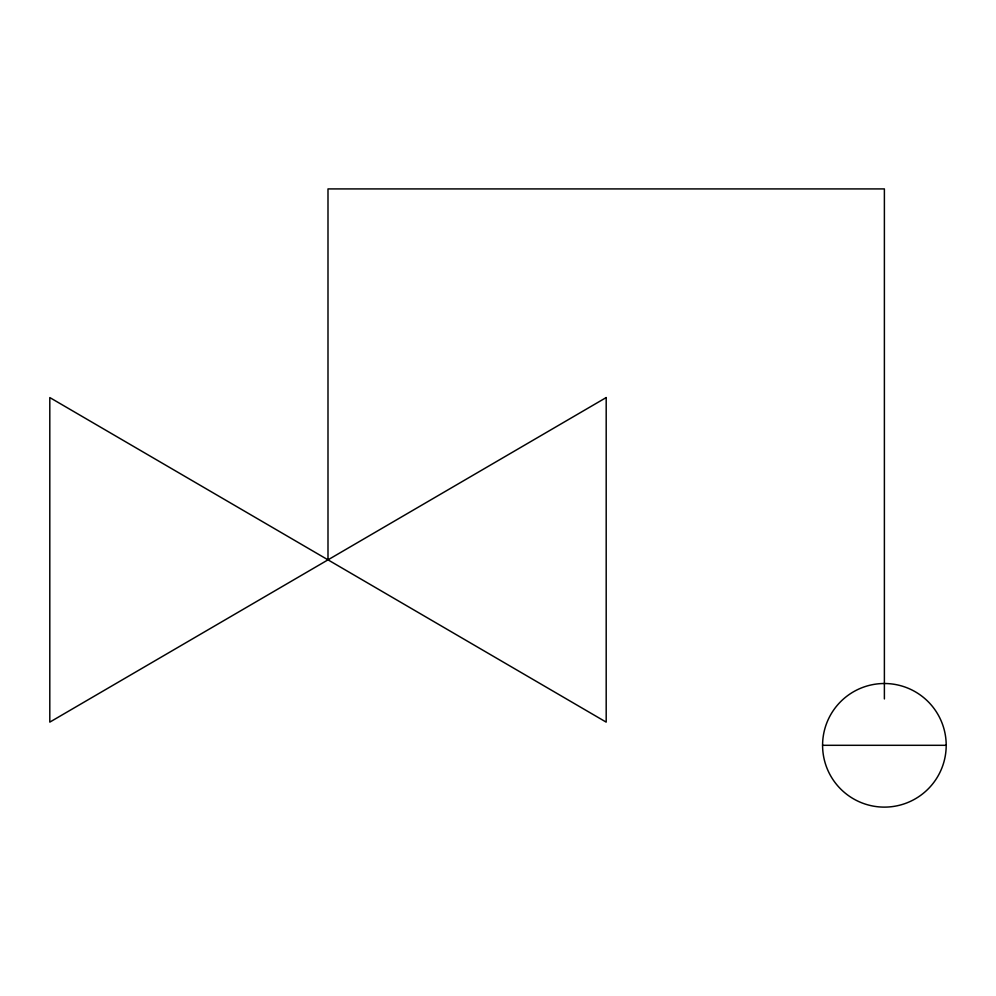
<?xml version="1.0" encoding="UTF-8"?>
<svg xmlns="http://www.w3.org/2000/svg" width="996" height="996" viewBox="0 0 996 996"><rect width="100%" height="100%" fill="white"/><g stroke="black" fill="none" stroke-linecap="round" stroke-linejoin="round"><path stroke-width="1.49" d="M822.572 745.307L946.2 745.307A61.814 61.814 0 0 1 853.485 798.842A61.814 61.814 0 0 1 853.485 691.784A61.814 61.814 0 0 1 946.2 745.307M884.386 698.943L884.386 188.916L327.995 188.916L327.995 559.852M606.191 397.566L49.8 722.125L49.8 397.566L606.191 722.125L606.191 397.566"/></g></svg>
